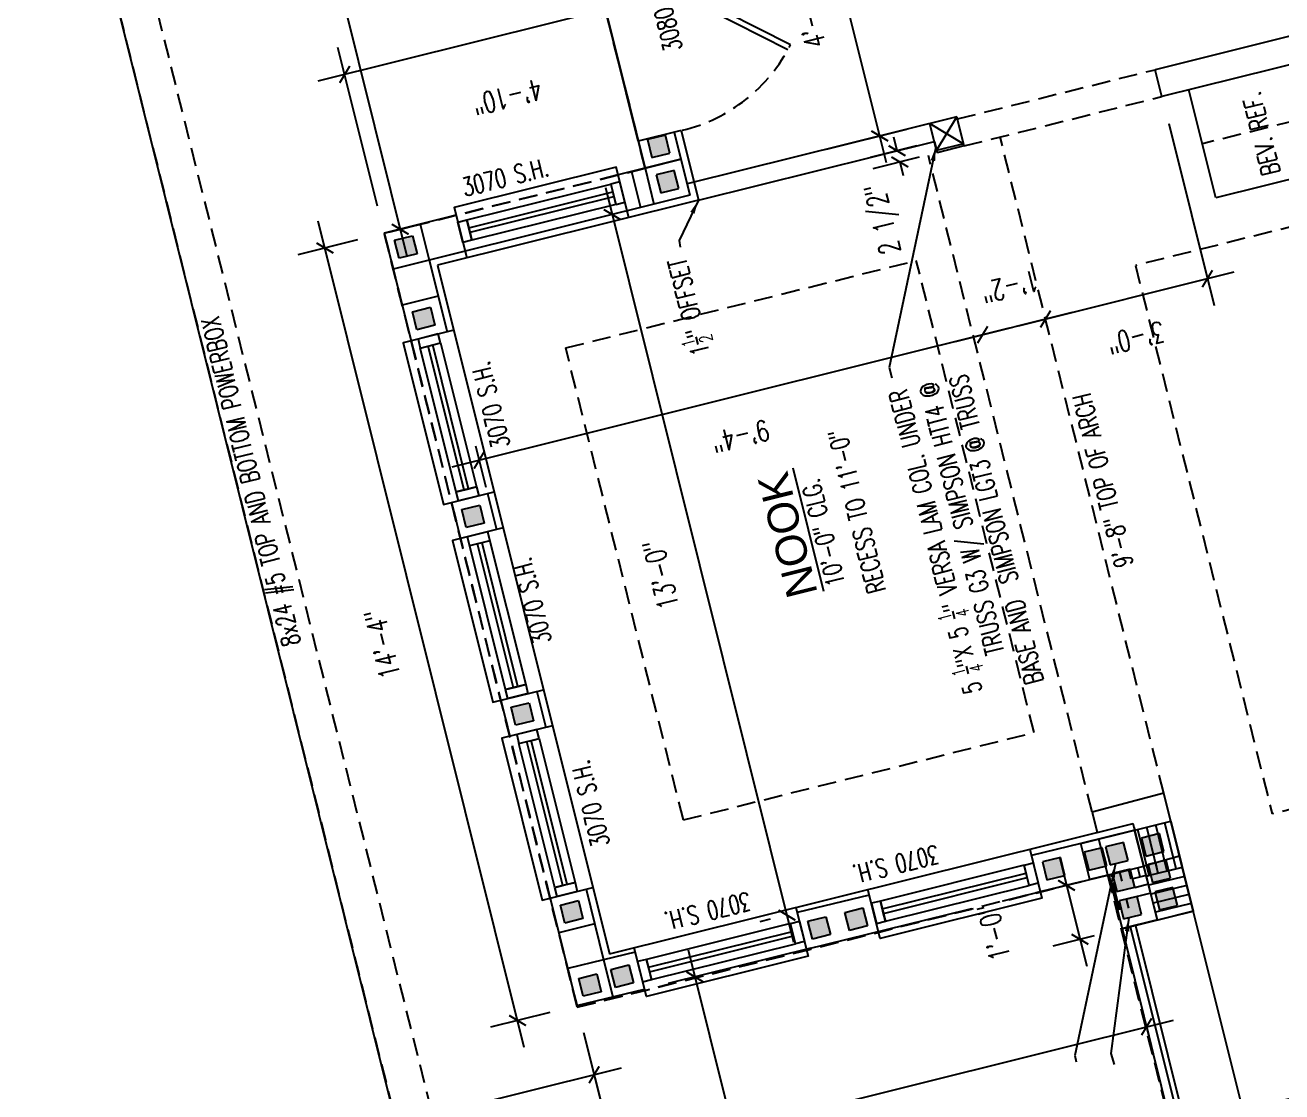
# Model space of a CAD drawing. Header units: inches. Extents: x -25328 to 8149, y -5530 to 4336.
# Drawn here: x -18376 to -18104.7, y 2600.7 to 2830.9 of the extents above; entities that cross this region are included whole.
import ezdxf
from ezdxf.enums import TextEntityAlignment as Align

# ---------------------------------------------------------------- set-up
doc = ezdxf.new("R2010")
doc.units = ezdxf.units.IN
doc.header["$LTSCALE"] = 16
doc.header["$MEASUREMENT"] = 0
doc.linetypes.add('ALPINE_SOLID', pattern=[0])
doc.linetypes.add('HIDDEN', pattern=[0.375, 0.25, -0.125])
doc.layers.get('0').update_dxf_attribs({"linetype": 'CONTINUOUS'})
doc.layers.get('DEFPOINTS').update_dxf_attribs({"linetype": 'CONTINUOUS'})
doc.layers.add('AREA', color=7, linetype='HIDDEN', plot=False)
for name, color, linetype in [('B1_1', 6, 'CONTINUOUS'), ('BLOCK', 8, 'CONTINUOUS'), ('CEILING', 8, 'CONTINUOUS'), ('CELLS', 165, 'CONTINUOUS'), ('CONC', 3, 'CONTINUOUS'), ('COUNTER', 2, 'CONTINUOUS'), ('DIM', 5, 'CONTINUOUS'), ('DIMS', 5, 'CONTINUOUS'), ('DOORS', 1, 'CONTINUOUS'), ('DRY WALL', 8, 'CONTINUOUS'), ('TEXT', 11, 'CONTINUOUS'), ('TEXT ROOM', 3, 'CONTINUOUS'), ('TRUSSES', 56, 'ALPINE_SOLID'), ('WALLS EXT', 6, 'CONTINUOUS'), ('WALLS INT', 6, 'CONTINUOUS'), ('WINDOWS', 1, 'CONTINUOUS')]:
    doc.layers.add(name, color=color, linetype=linetype)
doc.styles.add('PAYTAS RM', font='romans.shx', dxfattribs={"width": 0.7, "height": 4.5})
doc.styles.add('PAYTS NOTES', font='romans.shx', dxfattribs={"width": 0.7, "height": 4.5})
doc.styles.add('TEST', font='swissk.ttf', dxfattribs={"height": 4})
doc.dimstyles.new('DIM- PAYTAS', dxfattribs={"dimscale": 48, "dimtxt": 0.1, "dimasz": 0.0625, "dimexe": 0.125, "dimexo": 0.125, "dimgap": 0.125, "dimtad": 1, "dimdec": 1, "dimzin": 3, "dimdsep": 46, "dimlunit": 4, "dimtxsty": 'PAYTAS RM', "dimblk": 'ARCHTICK', "dimcen": 0.09, "dimdle": 0.125, "dimclrd": 5, "dimclre": 5, "dimclrt": 11, "dimadec": 0, "dimazin": 0, "dimtfac": 1, "dimtdec": 1, "dimtofl": 0, "dimtmove": 2, "dimatfit": 3, "dimfxl": 0, "dimfrac": 2, "dimtolj": 1, "dimtzin": 3, "dimarcsym": 0})
pattern_1 = [(90, (4603.465, -1497.681), (-12, 12), [12, -12]), (90, (4605.465, -1497.681), (-12, 12), [12, -12]), (90, (4607.465, -1497.681), (-12, 12), [12, -12]), (90, (4609.465, -1497.681), (-12, 12), [12, -12]), (90, (4611.465, -1497.681), (-12, 12), [12, -12]), (90, (4613.465, -1497.681), (-12, 12), [12, -12]), (90, (4615.465, -1497.681), (-12, 12), [12, -12]), (0, (4603.465, -1485.681), (12, -12), [12, -12]), (0, (4603.465, -1483.681), (12, -12), [12, -12]), (0, (4603.465, -1481.681), (12, -12), [12, -12]), (0, (4603.465, -1479.681), (12, -12), [12, -12]), (0, (4603.465, -1477.681), (12, -12), [12, -12]), (0, (4603.465, -1475.681), (12, -12), [12, -12]), (0, (4603.465, -1473.681), (12, -12), [12, -12])]

# ---------------------------------------------------------------- blocks, each defined once
blk = doc.blocks.new('_ArchTick')
at = {"color": 0, "linetype": 'ByBlock', "const_width": 0.15}
blk.add_lwpolyline([(-0.5, -0.5), (0.5, 0.5)], dxfattribs=at)
blk = doc.blocks.new('*D447')
at = {"layer": 'DEFPOINTS', "color": 0, "transparency": 16777216}
for p in [(-24694.61, 3395.71), (-24694.61, 3385.4), (-24692.11, 3385.4)]:
    blk.add_point(p, dxfattribs=at)
at = {"layer": 'DIM', "color": 5, "lineweight": -2, "transparency": 16777216}
for p, q in [((-24694.61, 3391.4), (-24694.61, 3401.71)), ((-24692.11, 3391.4), (-24692.11, 3401.71)), ((-24694.61, 3395.71), (-24697.61, 3395.71)), ((-24692.11, 3395.71), (-24689.11, 3395.71))]:
    blk.add_line(p, q, dxfattribs=at)
at = {"layer": 'DIM', "color": 5, "lineweight": -2, "transparency": 16777216, "xscale": 3, "yscale": 3, "zscale": 3}
blk.add_blockref('_ArchTick', (-24694.61, 3395.71), dxfattribs=at)
at = {"layer": 'DIM', "color": 5, "lineweight": -2, "transparency": 16777216, "xscale": 3, "yscale": 3, "zscale": 3, "rotation": 180}
blk.add_blockref('_ArchTick', (-24692.11, 3395.71), dxfattribs=at)
at = {"layer": 'DIM', "color": 11, "transparency": 16777216, "insert": (-24705.67, 3401.64), "char_height": 4.5, "attachment_point": 5, "style": 'PAYTAS RM'}
blk.add_mtext('\\A1;2 1/2"', dxfattribs=at)
blk = doc.blocks.new('CELL')
at = {"layer": 'CELLS', "linetype": 'Continuous'}
for p, q in [((-1.99, -1.89), (-1.99, 2.11)), ((-1.99, 2.11), (2.01, 2.11)), ((2.01, 2.11), (2.01, -1.89)), ((2.01, -1.89), (-1.99, -1.89))]:
    blk.add_line(p, q, dxfattribs=at)
for points in [[(-1.99, 2.11), (-1.99, -1.89), (2.01, 2.11), (-0.07, -1.89)], [(2.01, 2.11), (-0.07, -1.89), (2.01, -0.79), (1.71, -1.89)], [(2.01, -0.79), (1.71, -1.89), (2.01, -1.89)]]:
    blk.add_solid(points, dxfattribs=at)
blk = doc.blocks.new('*D448')
at = {"layer": 'DEFPOINTS', "color": 0, "transparency": 16777216}
for p in [(-24682.61, 3512.06), (-24682.61, 3503.86), (-24538.61, 3464.38)]:
    blk.add_point(p, dxfattribs=at)
at = {"layer": 'DIM', "color": 5, "lineweight": -2, "transparency": 16777216}
for p, q in [((-24538.61, 3470.38), (-24538.61, 3509.86)), ((-24682.61, 3506.06), (-24682.61, 3497.86)), ((-24532.61, 3503.86), (-24688.61, 3503.86))]:
    blk.add_line(p, q, dxfattribs=at)
at = {"layer": 'DIM', "color": 5, "lineweight": -2, "transparency": 16777216, "xscale": 3, "yscale": 3, "zscale": 3, "rotation": 180}
blk.add_blockref('_ArchTick', (-24682.61, 3503.86), dxfattribs=at)
at = {"layer": 'DIM', "color": 5, "lineweight": -2, "transparency": 16777216, "xscale": 3, "yscale": 3, "zscale": 3}
blk.add_blockref('_ArchTick', (-24538.61, 3503.86), dxfattribs=at)
at = {"layer": 'DIM', "color": 11, "transparency": 16777216, "insert": (-24610.61, 3512.53), "char_height": 4.5, "attachment_point": 5, "style": 'PAYTAS RM'}
blk.add_mtext('\\A1;12\'-0"', dxfattribs=at)
blk = doc.blocks.new('*D449')
at = {"layer": 'DEFPOINTS', "color": 0, "transparency": 16777216}
for p in [(-24682.61, 3507.4), (-24647.29, 3507.4), (-24682.61, 3449.4)]:
    blk.add_point(p, dxfattribs=at)
at = {"layer": 'DIM', "color": 5, "lineweight": -2, "transparency": 16777216}
for p, q in [((-24647.29, 3443.4), (-24647.29, 3513.4)), ((-24676.61, 3507.4), (-24641.29, 3507.4)), ((-24676.61, 3449.4), (-24641.29, 3449.4))]:
    blk.add_line(p, q, dxfattribs=at)
at = {"layer": 'DIM', "color": 5, "lineweight": -2, "transparency": 16777216, "xscale": 3, "yscale": 3, "zscale": 3}
for p, rotation in [((-24647.29, 3507.4), 90), ((-24647.29, 3449.4), 270)]:
    blk.add_blockref('_ArchTick', p, dxfattribs=dict(at, rotation=rotation))
at = {"layer": 'DIM', "color": 11, "transparency": 16777216, "insert": (-24660.55, 3474.51), "char_height": 4.5, "attachment_point": 5, "rotation": 90, "style": 'PAYTAS RM'}
blk.add_mtext('\\A1;4\'-10"', dxfattribs=at)
blk = doc.blocks.new('*D467')
at = {"layer": 'DEFPOINTS', "color": 0, "transparency": 16777216}
for p in [(-24725.92, 3499.4), (-24735.11, 3387.4), (-24735.11, 3387.4)]:
    blk.add_point(p, dxfattribs=at)
at = {"layer": 'DIMS', "color": 5, "lineweight": -2, "transparency": 16777216}
for p, q in [((-24735.11, 3505.4), (-24735.11, 3381.4)), ((-24731.92, 3499.4), (-24741.11, 3499.4))]:
    blk.add_line(p, q, dxfattribs=at)
at = {"layer": 'DIMS', "color": 5, "lineweight": -2, "transparency": 16777216, "xscale": 3, "yscale": 3, "zscale": 3}
for p, rotation in [((-24735.11, 3499.4), 90), ((-24735.11, 3387.4), 270)]:
    blk.add_blockref('_ArchTick', p, dxfattribs=dict(at, rotation=rotation))
at = {"layer": 'DIMS', "color": 11, "transparency": 16777216, "insert": (-24743.79, 3443.4), "char_height": 4.5, "attachment_point": 5, "rotation": 90, "style": 'PAYTAS RM'}
blk.add_mtext('\\A1;9\'-4"', dxfattribs=at)
blk = doc.blocks.new('*D468')
at = {"layer": 'DEFPOINTS', "color": 0, "transparency": 16777216}
for p in [(-24735.11, 3387.4), (-24735.11, 3373.4), (-24735.11, 3373.4)]:
    blk.add_point(p, dxfattribs=at)
at = {"layer": 'DIMS', "color": 5, "lineweight": -2, "transparency": 16777216}
blk.add_line((-24735.11, 3393.4), (-24735.11, 3367.4), dxfattribs=at)
at = {"layer": 'DIMS', "color": 5, "lineweight": -2, "transparency": 16777216, "xscale": 3, "yscale": 3, "zscale": 3}
for p, rotation in [((-24735.11, 3387.4), 90), ((-24735.11, 3373.4), 270)]:
    blk.add_blockref('_ArchTick', p, dxfattribs=dict(at, rotation=rotation))
at = {"layer": 'DIMS', "color": 11, "transparency": 16777216, "insert": (-24726.52, 3379.13), "char_height": 4.5, "attachment_point": 5, "rotation": 90, "style": 'PAYTAS RM'}
blk.add_mtext('\\A1;1\'-2"', dxfattribs=at)
blk = doc.blocks.new('*D469')
at = {"layer": 'DEFPOINTS', "color": 0, "transparency": 16777216}
for p in [(-24735.11, 3373.4), (-24735.11, 3337.4), (-24694.61, 3337.4)]:
    blk.add_point(p, dxfattribs=at)
at = {"layer": 'DIMS', "color": 5, "lineweight": -2, "transparency": 16777216}
for p, q in [((-24735.11, 3379.4), (-24735.11, 3331.4)), ((-24700.61, 3337.4), (-24741.11, 3337.4))]:
    blk.add_line(p, q, dxfattribs=at)
at = {"layer": 'DIMS', "color": 5, "lineweight": -2, "transparency": 16777216, "xscale": 3, "yscale": 3, "zscale": 3}
for p, rotation in [((-24735.11, 3373.4), 90), ((-24735.11, 3337.4), 270)]:
    blk.add_blockref('_ArchTick', p, dxfattribs=dict(at, rotation=rotation))
at = {"layer": 'DIMS', "color": 11, "transparency": 16777216, "insert": (-24743.79, 3355.4), "char_height": 4.5, "attachment_point": 5, "rotation": 90, "style": 'PAYTAS RM'}
blk.add_mtext('\\A1;3\'-0"', dxfattribs=at)
blk = doc.blocks.new('*D496')
at = {"layer": 'DEFPOINTS', "color": 0, "transparency": 16777216}
for p in [(-25116.61, 3481.17), (-24854.61, 3449.4), (-25116.61, 3434.62)]:
    blk.add_point(p, dxfattribs=at)
at = {"layer": 'DIM', "color": 5, "lineweight": -2, "transparency": 16777216}
for p, q in [((-25116.61, 3440.62), (-25116.61, 3487.17)), ((-24854.61, 3455.4), (-24854.61, 3487.17)), ((-24848.61, 3481.17), (-25122.61, 3481.17))]:
    blk.add_line(p, q, dxfattribs=at)
at = {"layer": 'DIM', "color": 5, "lineweight": -2, "transparency": 16777216, "xscale": 3, "yscale": 3, "zscale": 3, "rotation": 180}
blk.add_blockref('_ArchTick', (-25116.61, 3481.17), dxfattribs=at)
at = {"layer": 'DIM', "color": 5, "lineweight": -2, "transparency": 16777216, "xscale": 3, "yscale": 3, "zscale": 3}
blk.add_blockref('_ArchTick', (-24854.61, 3481.17), dxfattribs=at)
at = {"layer": 'DIM', "color": 11, "transparency": 16777216, "insert": (-24985.61, 3489.85), "char_height": 4.5, "attachment_point": 5, "style": 'PAYTAS RM', "bg_fill": 3, "box_fill_scale": 1.25, "bg_fill_color": 256, "bg_fill_true_color": 13158600, "bg_fill_transparency": 0}
blk.add_mtext('\\A1;21\'-10"', dxfattribs=at)
blk = doc.blocks.new('*D483')
at = {"layer": 'DEFPOINTS', "color": 0, "transparency": 16777216}
for p in [(-24866.83, 3398.58), (-24866.83, 3389.39), (-24854.83, 3389.39)]:
    blk.add_point(p, dxfattribs=at)
at = {"layer": 'DIM', "color": 5, "lineweight": -2, "transparency": 16777216}
for p, q in [((-24866.83, 3395.39), (-24866.83, 3404.58)), ((-24854.83, 3395.39), (-24854.83, 3404.58)), ((-24848.83, 3398.58), (-24872.83, 3398.58))]:
    blk.add_line(p, q, dxfattribs=at)
at = {"layer": 'DIM', "color": 5, "lineweight": -2, "transparency": 16777216, "xscale": 3, "yscale": 3, "zscale": 3, "rotation": 180}
blk.add_blockref('_ArchTick', (-24866.83, 3398.58), dxfattribs=at)
at = {"layer": 'DIM', "color": 5, "lineweight": -2, "transparency": 16777216, "xscale": 3, "yscale": 3, "zscale": 3}
blk.add_blockref('_ArchTick', (-24854.83, 3398.58), dxfattribs=at)
at = {"layer": 'DIM', "color": 11, "transparency": 16777216, "insert": (-24860.83, 3416.26), "char_height": 4.5, "attachment_point": 5, "style": 'PAYTAS RM', "bg_fill": 3, "box_fill_scale": 1.25, "bg_fill_color": 256, "bg_fill_true_color": 13158600, "bg_fill_transparency": 0}
blk.add_mtext('\\A1;1\'-0"', dxfattribs=at)
blk = doc.blocks.new('*D485')
at = {"layer": 'CONC', "color": 5, "lineweight": -2, "transparency": 16777216}
for p, q in [((-24937.19, 3395.39), (-24937.19, 3333.73)), ((-24946.63, 3389.39), (-24931.19, 3389.39)), ((-24937.19, 3228.38), (-24937.19, 3303.43)), ((-24940.84, 3234.38), (-24931.19, 3234.38))]:
    blk.add_line(p, q, dxfattribs=at)
at = {"layer": 'DEFPOINTS', "color": 0, "transparency": 16777216}
for p in [(-24952.63, 3389.39), (-24937.19, 3389.39), (-24946.84, 3234.38)]:
    blk.add_point(p, dxfattribs=at)
at = {"layer": 'CONC', "color": 5, "lineweight": -2, "transparency": 16777216, "xscale": 3, "yscale": 3, "zscale": 3}
for p, rotation in [((-24937.19, 3389.39), 90), ((-24937.19, 3234.38), 270)]:
    blk.add_blockref('_ArchTick', p, dxfattribs=dict(at, rotation=rotation))
at = {"layer": 'CONC', "color": 11, "transparency": 16777216, "insert": (-24942.67, 3318.58), "char_height": 4.5, "attachment_point": 5, "rotation": 90, "style": 'PAYTAS RM'}
blk.add_mtext('\\A1;12\'-11"', dxfattribs=at)
blk = doc.blocks.new('*D493')
at = {"layer": 'DEFPOINTS', "color": 0, "transparency": 16777216}
for p in [(-24854.46, 3507.4), (-24888.62, 3389.19), (-24882.77, 3389.19)]:
    blk.add_point(p, dxfattribs=at)
at = {"layer": 'WALLS INT', "color": 5, "lineweight": -2, "transparency": 16777216}
for p, q in [((-24888.62, 3513.4), (-24888.62, 3383.19)), ((-24860.46, 3507.4), (-24894.62, 3507.4)), ((-24888.77, 3389.19), (-24894.62, 3389.19))]:
    blk.add_line(p, q, dxfattribs=at)
at = {"layer": 'WALLS INT', "color": 5, "lineweight": -2, "transparency": 16777216, "xscale": 3, "yscale": 3, "zscale": 3}
for p, rotation in [((-24888.62, 3507.4), 90), ((-24888.62, 3389.19), 270)]:
    blk.add_blockref('_ArchTick', p, dxfattribs=dict(at, rotation=rotation))
at = {"layer": 'WALLS INT', "color": 11, "transparency": 16777216, "insert": (-24897.3, 3448.29), "char_height": 4.5, "attachment_point": 5, "rotation": 90, "style": 'PAYTAS RM', "bg_fill": 3, "box_fill_scale": 1.25, "bg_fill_color": 256, "bg_fill_true_color": 13158600, "bg_fill_transparency": 0}
blk.add_mtext('\\A1;9\'-10"', dxfattribs=at)
blk = doc.blocks.new('*D492')
at = {"layer": 'DEFPOINTS', "color": 0, "transparency": 16777216}
for p in [(-24869.83, 3551.4), (-24857.39, 3551.4), (-24854.46, 3507.4)]:
    blk.add_point(p, dxfattribs=at)
at = {"layer": 'WALLS INT', "color": 5, "lineweight": -2, "transparency": 16777216}
for p, q in [((-24869.83, 3501.4), (-24869.83, 3557.4)), ((-24863.39, 3551.4), (-24875.83, 3551.4)), ((-24860.46, 3507.4), (-24875.83, 3507.4))]:
    blk.add_line(p, q, dxfattribs=at)
at = {"layer": 'WALLS INT', "color": 5, "lineweight": -2, "transparency": 16777216, "xscale": 3, "yscale": 3, "zscale": 3}
for p, rotation in [((-24869.83, 3551.4), 90), ((-24869.83, 3507.4), 270)]:
    blk.add_blockref('_ArchTick', p, dxfattribs=dict(at, rotation=rotation))
at = {"layer": 'WALLS INT', "color": 11, "transparency": 16777216, "insert": (-24878.51, 3529.4), "char_height": 4.5, "attachment_point": 5, "rotation": 90, "style": 'PAYTAS RM', "bg_fill": 3, "box_fill_scale": 1.25, "bg_fill_color": 256, "bg_fill_true_color": 13158600, "bg_fill_transparency": 0}
blk.add_mtext('\\A1;3\'-8"', dxfattribs=at)
blk = doc.blocks.new('*D512')
at = {"layer": 'DEFPOINTS', "color": 0, "transparency": 16777216}
for p in [(-24846.47, 3458.69), (-24846.47, 3456.39), (-24690.61, 3457.4)]:
    blk.add_point(p, dxfattribs=at)
at = {"layer": 'WALLS INT', "color": 5, "lineweight": -2, "transparency": 16777216}
for p, q in [((-24846.47, 3462.39), (-24846.47, 3464.69)), ((-24690.61, 3463.4), (-24690.61, 3464.69)), ((-24684.61, 3458.69), (-24852.47, 3458.69))]:
    blk.add_line(p, q, dxfattribs=at)
at = {"layer": 'WALLS INT', "color": 5, "lineweight": -2, "transparency": 16777216, "xscale": 3, "yscale": 3, "zscale": 3, "rotation": 180}
blk.add_blockref('_ArchTick', (-24846.47, 3458.69), dxfattribs=at)
at = {"layer": 'WALLS INT', "color": 5, "lineweight": -2, "transparency": 16777216, "xscale": 3, "yscale": 3, "zscale": 3}
blk.add_blockref('_ArchTick', (-24690.61, 3458.69), dxfattribs=at)
at = {"layer": 'WALLS INT', "color": 11, "transparency": 16777216, "insert": (-24768.54, 3467.36), "char_height": 4.5, "attachment_point": 5, "style": 'PAYTAS RM', "bg_fill": 3, "box_fill_scale": 1.25, "bg_fill_color": 256, "bg_fill_true_color": 13158600, "bg_fill_transparency": 0}
blk.add_mtext('\\A1;13\'-0"', dxfattribs=at)
blk = doc.blocks.new('*D513')
at = {"layer": 'DEFPOINTS', "color": 0, "transparency": 16777216}
for p in [(-24682.61, 3520.61), (-24854.46, 3507.4), (-24682.61, 3507.4)]:
    blk.add_point(p, dxfattribs=at)
at = {"layer": 'WALLS INT', "color": 5, "lineweight": -2, "transparency": 16777216}
for p, q in [((-24854.46, 3513.4), (-24854.46, 3526.61)), ((-24682.61, 3513.4), (-24682.61, 3526.61)), ((-24860.46, 3520.61), (-24676.61, 3520.61))]:
    blk.add_line(p, q, dxfattribs=at)
at = {"layer": 'WALLS INT', "color": 5, "lineweight": -2, "transparency": 16777216, "xscale": 3, "yscale": 3, "zscale": 3, "rotation": 180}
blk.add_blockref('_ArchTick', (-24854.46, 3520.61), dxfattribs=at)
at = {"layer": 'WALLS INT', "color": 5, "lineweight": -2, "transparency": 16777216, "xscale": 3, "yscale": 3, "zscale": 3}
blk.add_blockref('_ArchTick', (-24682.61, 3520.61), dxfattribs=at)
at = {"layer": 'WALLS INT', "color": 11, "transparency": 16777216, "insert": (-24768.53, 3529.29), "char_height": 4.5, "attachment_point": 5, "style": 'PAYTAS RM', "bg_fill": 3, "box_fill_scale": 1.25, "bg_fill_color": 256, "bg_fill_true_color": 13158600, "bg_fill_transparency": 0}
blk.add_mtext('\\A1;14\'-4"', dxfattribs=at)
blk = doc.blocks.new('*D514')
at = {"layer": 'DEFPOINTS', "color": 0, "transparency": 16777216}
for p in [(-24629.11, 3418.99), (-24688.11, 3416.38), (-24629.11, 3398.56)]:
    blk.add_point(p, dxfattribs=at)
at = {"layer": 'WALLS INT', "color": 5, "lineweight": -2, "transparency": 16777216}
for p, q in [((-24629.11, 3412.99), (-24629.11, 3392.56)), ((-24688.11, 3410.38), (-24688.11, 3392.56)), ((-24694.11, 3398.56), (-24623.11, 3398.56))]:
    blk.add_line(p, q, dxfattribs=at)
at = {"layer": 'WALLS INT', "color": 5, "lineweight": -2, "transparency": 16777216, "xscale": 3, "yscale": 3, "zscale": 3, "rotation": 180}
blk.add_blockref('_ArchTick', (-24688.11, 3398.56), dxfattribs=at)
at = {"layer": 'WALLS INT', "color": 5, "lineweight": -2, "transparency": 16777216, "xscale": 3, "yscale": 3, "zscale": 3}
blk.add_blockref('_ArchTick', (-24629.11, 3398.56), dxfattribs=at)
at = {"layer": 'WALLS INT', "color": 11, "transparency": 16777216, "insert": (-24658.61, 3407.24), "char_height": 4.5, "attachment_point": 5, "style": 'PAYTAS RM', "bg_fill": 3, "box_fill_scale": 1.25, "bg_fill_color": 256, "bg_fill_true_color": 13158600, "bg_fill_transparency": 0}
blk.add_mtext('\\A1;4\'-11"', dxfattribs=at)
blk = doc.blocks.new('*D520')
at = {"layer": 'DEFPOINTS', "color": 0, "transparency": 16777216}
for p in [(-24911.21, 3373.4), (-24856.83, 3373.4), (-24846.53, 3099.4)]:
    blk.add_point(p, dxfattribs=at)
at = {"layer": 'WALLS INT', "color": 5, "lineweight": -2, "transparency": 16777216}
for p, q in [((-24911.21, 3093.4), (-24911.21, 3379.4)), ((-24862.83, 3373.4), (-24917.21, 3373.4)), ((-24852.53, 3099.4), (-24917.21, 3099.4))]:
    blk.add_line(p, q, dxfattribs=at)
at = {"layer": 'WALLS INT', "color": 5, "lineweight": -2, "transparency": 16777216, "xscale": 3, "yscale": 3, "zscale": 3}
for p, rotation in [((-24911.21, 3373.4), 90), ((-24911.21, 3099.4), 270)]:
    blk.add_blockref('_ArchTick', p, dxfattribs=dict(at, rotation=rotation))
at = {"layer": 'WALLS INT', "color": 11, "transparency": 16777216, "insert": (-24919.89, 3236.4), "char_height": 4.5, "attachment_point": 5, "rotation": 90, "style": 'PAYTAS RM', "bg_fill": 3, "box_fill_scale": 1.25, "bg_fill_color": 256, "bg_fill_true_color": 13158600, "bg_fill_transparency": 0}
blk.add_mtext('\\A1;22\'-10"', dxfattribs=at)
blk = doc.blocks.new('A$Cbfb5cab8')
at = {"layer": 'DIM'}
h = blk.add_hatch(dxfattribs=at)
h.set_pattern_fill('AR-PARQ1', color=256)
h.set_pattern_definition(pattern_1)
edge = h.paths.add_edge_path()
edge.add_line((474.85, 912.09), (494.85, 912.09))
edge.add_line((494.85, 912.09), (494.85, 904.13))
edge.add_line((494.85, 904.13), (474.85, 904.13))
edge.add_line((474.85, 904.13), (474.78, 912.06))
h = blk.add_hatch(dxfattribs=at)
h.set_pattern_fill('AR-PARQ1', color=256)
h.set_pattern_definition(pattern_1)
h.paths.add_polyline_path([(478.85, 912.06), (486.85, 912.14), (487.07, 904.13), (478.85, 904.13)])
h.paths.add_polyline_path([(484.85, 907.14), (484.85, 911.14), (480.85, 911.14), (480.85, 907.14)], flags=16)
at = {"layer": 'B1_1'}
for p, q in [((501.07, 904.13), (500.85, 920.11)), ((474.85, 904.13), (501.07, 904.13))]:
    blk.add_line(p, q, dxfattribs=at)
at = {"layer": 'BLOCK'}
for p, q in [((495.45, 1030.13), (495.45, 1038.13)), ((503.45, 1030.13), (503.45, 1038.13)), ((643.07, 1030.13), (643.07, 1038.13)), ((651.07, 1030.13), (651.07, 1038.13)), ((659.07, 1030.13), (651.07, 1030.13)), ((659.07, 983.13), (651.07, 983.13)), ((659.07, 980.13), (651.07, 980.13)), ((659.07, 980.13), (659.07, 972.13)), ((486.85, 924.11), (494.85, 924.11))]:
    blk.add_line(p, q, dxfattribs=at)
at = {"layer": 'CEILING', "linetype": 'HIDDEN'}
for p, q in [((747.07, 1074.13), (459.07, 1074.13)), ((520.57, 1006.13), (625.57, 1006.13)), ((520.57, 1006.13), (520.57, 928.13)), ((625.57, 1006.13), (625.57, 928.13)), ((520.57, 928.13), (625.57, 928.13)), ((500.93, 920.12), (646.93, 920.12)), ((647.07, 912.13), (647.07, 868.13)), ((653.07, 912.13), (653.07, 868.13)), ((501.07, 904.13), (647.07, 904.13)), ((491.07, 690.18), (491.07, 882.5)), ((613.07, 882.5), (491.07, 882.5)), ((613.07, 690.18), (613.07, 882.5))]:
    blk.add_line(p, q, dxfattribs=at)
at = {"layer": 'CONC'}
blk.add_line((217.07, 1082.13), (803.07, 1082.13), dxfattribs=at)
at = {"layer": 'COUNTER'}
blk.add_line((623.07, 799.56), (623.07, 862.13), dxfattribs=at)
at = {"layer": 'COUNTER', "linetype": 'HIDDEN'}
blk.add_line((635.07, 799.56), (635.07, 862.13), dxfattribs=at)
at = {"layer": 'DIM'}
for p, q in [((486.85, 920.11), (486.85, 912.11)), ((500.85, 920.11), (496.35, 920.11)), ((487.07, 904.13), (486.85, 912.11)), ((623.07, 862.13), (647.07, 862.13))]:
    blk.add_line(p, q, dxfattribs=at)
at = {"layer": 'DIMS'}
for p, q in [((653.57, 918.13), (647.57, 912.13)), ((647.57, 918.13), (653.57, 912.13))]:
    blk.add_line(p, q, dxfattribs=at)
at = {"layer": 'DOORS'}
for p, q in [((699.57, 970.63), (676.48, 943.99)), ((677.33, 943.24), (701.07, 970.63)), ((474.85, 918.11), (426.85, 918.11)), ((474.85, 916.96), (426.85, 916.96))]:
    blk.add_line(p, q, dxfattribs=at)
at = {"layer": 'DOORS', "color": 8, "linetype": 'HIDDEN'}
blk.add_arc((700.49, 970.03), 35.42, 179.6091, 229.1598, dxfattribs=at)
at = {"layer": 'DRY WALL'}
for p, q in [((649.57, 1028.63), (496.35, 1028.63)), ((496.35, 1028.63), (496.35, 912.11)), ((649.57, 970.63), (649.57, 1028.63)), ((665.07, 970.63), (649.57, 970.63)), ((665.07, 970.63), (662.94, 970.63)), ((494.85, 912.11), (496.35, 912.11))]:
    blk.add_line(p, q, dxfattribs=at)
at = {"layer": 'TRUSSES', "color": 6}
for p, q in [((647.57, 918.13), (653.57, 918.13)), ((647.07, 912.13), (653.57, 912.13))]:
    blk.add_line(p, q, dxfattribs=at)
at = {"layer": 'WALLS EXT'}
for p, q in [((487.22, 1038.13), (487.17, 1023.12)), ((511.14, 1038.13), (487.22, 1038.13)), ((555.14, 1038.13), (547.14, 1038.13)), ((599.14, 1038.13), (591.14, 1038.13)), ((659.07, 1038.13), (635.14, 1038.13)), ((659.07, 1022.13), (659.07, 1038.13)), ((495.41, 1023.12), (495.45, 1030.13)), ((511.14, 1030.13), (495.45, 1030.13)), ((555.14, 1030.13), (547.14, 1030.13)), ((599.14, 1030.13), (591.14, 1030.13)), ((651.07, 1030.13), (635.14, 1030.13)), ((651.07, 972.13), (651.07, 1030.13)), ((487.06, 987.12), (486.85, 919.9)), ((495.12, 971.12), (495.21, 987.12)), ((659.07, 972.13), (659.07, 986.13)), ((803.07, 980.13), (659.07, 980.13)), ((659.07, 980.13), (659.07, 980.13)), ((665.07, 972.13), (651.07, 972.13)), ((665.07, 972.13), (662.94, 972.13)), ((486.9, 935.12), (486.85, 920.11)), ((494.85, 924.11), (494.91, 935.12)), ((494.85, 912.11), (494.85, 924.11)), ((494.85, 924.11), (494.85, 912.21)), ((474.85, 912.06), (474.85, 920.11)), ((474.85, 920.06), (474.85, 904.13)), ((474.85, 912.06), (494.85, 912.21)), ((495.47, 912.11), (494.85, 912.11))]:
    blk.add_line(p, q, dxfattribs=at)
at = {"layer": 'WALLS INT'}
for p, q in [((665.07, 970.63), (665.07, 980.13)), ((653.57, 912.13), (653.57, 972.13)), ((649.57, 970.63), (649.57, 918.13)), ((486.85, 919.9), (225.07, 920.11)), ((649.57, 918.13), (647.07, 918.13)), ((647.07, 912.13), (647.07, 918.13)), ((647.57, 912.13), (647.57, 918.13)), ((649.57, 918.13), (647.57, 918.13)), ((647.57, 912.13), (647.57, 918.13)), ((649.57, 916.13), (649.57, 916.13)), ((649.57, 916.13), (649.57, 916.13)), ((647.07, 868.13), (653.07, 868.13)), ((647.07, 690.13), (647.07, 868.13)), ((653.07, 836.13), (653.07, 868.13))]:
    blk.add_line(p, q, dxfattribs=at)
blk.add_lwpolyline([(474.85, 912.09), (494.85, 912.09), (494.85, 904.13), (474.85, 904.13), (474.78, 912.06)], dxfattribs=at)
at = {"layer": 'WINDOWS'}
for p, q in [((511.14, 1032.08), (511.14, 1036.58)), ((511.14, 1036.58), (513.14, 1036.58)), ((513.14, 1036.58), (545.14, 1036.58)), ((513.14, 1036.58), (513.14, 1034.33)), ((513.14, 1032.08), (513.14, 1036.58)), ((545.14, 1036.58), (545.14, 1032.08)), ((547.14, 1036.58), (545.14, 1036.58)), ((545.14, 1036.58), (545.14, 1032.08)), ((547.14, 1032.08), (547.14, 1036.58)), ((547.14, 1032.08), (547.14, 1036.58)), ((555.14, 1032.08), (555.14, 1036.58)), ((555.14, 1036.58), (557.14, 1036.58)), ((557.14, 1036.58), (591.14, 1036.58)), ((557.14, 1036.58), (557.14, 1034.33)), ((557.14, 1032.08), (557.14, 1036.58)), ((589.14, 1032.08), (589.14, 1036.58)), ((591.14, 1032.08), (591.14, 1036.58)), ((599.14, 1036.58), (601.14, 1036.58)), ((599.14, 1036.58), (601.14, 1036.58)), ((599.14, 1032.08), (599.14, 1036.58)), ((599.14, 1032.08), (599.14, 1036.58)), ((599.14, 1036.58), (601.14, 1036.58)), ((601.14, 1036.58), (601.14, 1032.08)), ((601.14, 1036.58), (601.14, 1032.08)), ((601.14, 1036.58), (633.14, 1036.58)), ((601.14, 1036.58), (601.14, 1034.33)), ((601.14, 1032.08), (601.14, 1036.58)), ((633.14, 1036.58), (633.14, 1032.08)), ((635.14, 1036.58), (633.14, 1036.58)), ((633.14, 1036.58), (633.14, 1032.08)), ((635.14, 1032.08), (635.14, 1036.58)), ((513.14, 1034.83), (545.14, 1034.83)), ((513.14, 1034.33), (513.14, 1032.08)), ((513.14, 1033.83), (545.14, 1033.83)), ((545.14, 1034.33), (545.14, 1032.08)), ((557.14, 1034.83), (589.14, 1034.83)), ((557.14, 1034.33), (557.14, 1032.08)), ((557.14, 1033.83), (589.14, 1033.83)), ((601.14, 1034.83), (633.14, 1034.83)), ((601.14, 1034.33), (601.14, 1032.08)), ((601.14, 1034.33), (601.14, 1032.08)), ((601.14, 1033.83), (633.14, 1033.83)), ((633.14, 1034.33), (633.14, 1032.08)), ((513.14, 1032.08), (511.14, 1032.08)), ((545.14, 1032.08), (513.14, 1032.08)), ((545.14, 1032.08), (547.14, 1032.08)), ((557.14, 1032.08), (555.14, 1032.08)), ((591.14, 1032.08), (557.14, 1032.08)), ((601.14, 1032.08), (599.14, 1032.08)), ((601.14, 1032.08), (599.14, 1032.08)), ((601.14, 1032.08), (599.14, 1032.08)), ((633.14, 1032.08), (601.14, 1032.08)), ((633.14, 1032.08), (635.14, 1032.08)), ((653.03, 1020.13), (653.03, 1022.13)), ((653.03, 1020.13), (653.03, 1022.13)), ((653.03, 1022.13), (657.53, 1022.13)), ((653.03, 1020.13), (653.03, 1022.13)), ((653.03, 1022.13), (657.53, 1022.13)), ((655.28, 1020.13), (653.03, 1020.13)), ((657.53, 1020.13), (653.03, 1020.13)), ((657.53, 1020.13), (653.03, 1020.13)), ((655.28, 1020.13), (653.03, 1020.13)), ((653.03, 1020.13), (657.53, 1020.13)), ((657.53, 1020.13), (655.28, 1020.13)), ((657.53, 1022.13), (657.53, 1020.13)), ((657.53, 1022.13), (657.53, 1020.13)), ((657.53, 1022.13), (657.53, 1020.13))]:
    blk.add_line(p, q, dxfattribs=at)
for points in [[(547.14, 1028.63), (547.14, 1039.88), (511.14, 1039.88), (511.14, 1028.63)], [(591.14, 1028.63), (591.14, 1039.88), (555.14, 1039.88), (555.14, 1028.63)], [(635.14, 1028.63), (635.14, 1039.88), (599.14, 1039.88), (599.14, 1028.63)]]:
    blk.add_lwpolyline(points, dxfattribs=at)
at = {"layer": 'CELLS', "rotation": 90.00000000000001}
for p in [(490.96, 1034.32), (507.26, 1034.32), (551.26, 1034.32), (595.26, 1034.32), (639.26, 1034.32), (655.18, 1034.32), (491.14, 1027.11)]:
    blk.add_blockref('CELL', p, dxfattribs=at)
at = {"layer": 'CELLS', "xscale": -1, "rotation": 270}
for p in [(654.96, 976.12), (662.84, 976.12), (490.74, 921.85), (478.74, 917.1), (490.74, 917.1), (490.74, 917.1), (478.74, 909.13), (484.83, 909.13), (490.74, 909.13), (490.74, 909.13)]:
    blk.add_blockref('CELL', p, dxfattribs=at)
at = {"layer": 'TEXT', "char_height": 4, "style": 'PAYTS NOTES'}
for s, insert, width, attachment_point in [('\\pt4.004,8.009,12;8x24 #5 TOP AND BOTTOM POWERBOX', (577.51, 1081.05), 83.9529, 1), ('\\A1;3070 S.H.', (583.83, 1028.38), 65.4658, 3), ('\\A1;3070 S.H.', (538.28, 1026.75), 65.4658, 3), ('\\A1;3070 S.H.', (627, 1026.83), 65.4658, 3), ('\\A1;1{\\H0.7x;\\S1/2;}" OFFSET', (616.98, 981.57), 63.7116, 1), ('\\A1; 3080 ', (680.2, 970.05), 40.4925, 1), ('\\pt4.004,8.009,12;10\'-0" CLG.', (561.61, 963.89), 83.9529, 1), ('\\pt4.004,8.009,12;RECESS TO 11\'-0"', (594.28, 955.7), 83.9529, 3), ('\\A1;5 {\\H0.7x;\\S1/4;}"X 5 {\\H0.7x;\\S1/4;}" VERSA LAM COL. UNDER TRUSS G3 W/ SIMPSON HTT4 @ BASE AND  SIMPSON LGT3 @ TRUSS', (599.41, 942.15), 74.7534, 3), ('\\A1;9\'-8" TOP OF ARCH', (550.53, 902.55, 62.08), 65.4658, 1), ('\\pt4.004,8.009,12;BEV. REF.', (624.99, 851.28), 23.9529, 1)]:
    blk.add_mtext(s, dxfattribs=dict(at, insert=insert, width=width, attachment_point=attachment_point))
at = {"layer": 'TEXT', "char_height": 4, "width": 65.4658, "style": 'PAYTS NOTES'}
for insert, attachment_point, rotation in [((666.51, 1000.39), 3, 270), ((502.16, 1015.27), 9, 90), ((502.16, 973.39), 9, 90)]:
    blk.add_mtext('\\A1;3070 S.H.', dxfattribs=dict(at, insert=insert, attachment_point=attachment_point, rotation=rotation))
at = {"layer": 'TEXT', "style": 'PAYTS NOTES'}
blk.add_attdef('D.W.', text='', height=4, dxfattribs=at).set_placement((561.19, 739.15), align=Align.MIDDLE_CENTER)
at = {"layer": 'TEXT ROOM', "insert": (574.77, 966.03), "char_height": 5, "width": 67.7245, "attachment_point": 8, "style": 'TEST'}
blk.add_mtext('{\\fSansSerif|b0|i0|c2|p2;\\H1.333x;\\LNOOK}', dxfattribs=at)
at = {"layer": 'CONC'}
dim = blk.add_linear_dim(base=(404.48, 920.11), p1=(394.83, 765.11), p2=(389.04, 920.11), angle=90, dimstyle='DIM- PAYTAS', dxfattribs=at)
dim.commit()
dim.dimension.update_dxf_attribs({"geometry": '*D485', "text_midpoint": (399.01, 849.31), "dimtype": 128, "insert": (25341.68, -2469.27)})
at = {"layer": 'DIM'}
dim = blk.add_linear_dim(base=(659.07, 1034.58), p1=(803.07, 995.11), p2=(659.07, 1042.79), dimstyle='DIM- PAYTAS', dxfattribs=at)
dim.commit()
dim.dimension.update_dxf_attribs({"geometry": '*D448', "text_midpoint": (731.07, 1043.26), "insert": (25341.68, -2469.27)})
dim = blk.add_linear_dim(base=(694.38, 1038.13), p1=(659.07, 980.13), p2=(659.07, 1038.13), angle=90, dimstyle='DIM- PAYTAS', dxfattribs=at)
dim.commit()
dim.dimension.update_dxf_attribs({"geometry": '*D449', "text_midpoint": (681.13, 1005.23), "dimtype": 128, "insert": (25341.68, -2469.27)})
dim = blk.add_linear_dim(base=(647.07, 926.44), p1=(649.57, 916.13), p2=(647.07, 916.13), dimstyle='DIM- PAYTAS', dxfattribs=at)
dim.commit()
dim.dimension.update_dxf_attribs({"geometry": '*D447', "text_midpoint": (636.01, 932.37), "dimtype": 128, "insert": (25341.68, -2469.27)})
at = {"layer": 'DIMS'}
for base, p1, p2, picture, middle in [((606.57, 918.13), (615.76, 1030.13), (606.57, 918.13), '*D467', (597.89, 974.13)), ((606.57, 868.13), (606.57, 904.13), (647.07, 868.13), '*D469', (597.89, 886.13))]:
    dim = blk.add_linear_dim(base=base, p1=p1, p2=p2, angle=90, dimstyle='DIM- PAYTAS', dxfattribs=at)
    dim.commit()
    dim.dimension.update_dxf_attribs({"geometry": picture, "text_midpoint": middle, "insert": (25341.68, -2469.27)})
dim = blk.add_linear_dim(base=(606.57, 904.13), p1=(606.57, 918.13), p2=(606.57, 904.13), angle=90, dimstyle='DIM- PAYTAS', dxfattribs=at)
dim.commit()
dim.dimension.update_dxf_attribs({"geometry": '*D468', "text_midpoint": (615.16, 909.85), "dimtype": 128, "insert": (25341.68, -2469.27)})
for points in [[(649.57, 970.63), (642.12, 976.75), (640.69, 976.89)], [(648.32, 918.13), (604.58, 939.43), (602.29, 939.36)]]:
    blk.add_leader(points, dimstyle='DIM- PAYTAS', override={"dimgap": 0.125, "dimtad": 0}, dxfattribs=at)
at = {"layer": 'DIM'}
dim = blk.add_linear_dim(base=(225.07, 1011.9), p1=(487.07, 980.13), p2=(225.07, 965.35), angle=180, dimstyle='DIM- PAYTAS', override={"dimtfill": 1, "dimarcsym": 2}, dxfattribs=at)
dim.commit()
dim.dimension.update_dxf_attribs({"geometry": '*D496', "text_midpoint": (356.07, 1020.58), "insert": (25341.68, -2469.27)})
at = {"layer": 'AREA'}
blk.add_lwpolyline([(507.07, 424.13), (707.07, 424.13), (707.07, 396.13), (803.07, 396.13), (803.07, 980.13), (659.07, 980.13), (659.07, 1038.13), (486.85, 1038.13), (486.85, 1038.13), (486.85, 920.11), (225.07, 920.11)], dxfattribs=at)
at = {"layer": 'WINDOWS'}
for p, q in [((493.28, 1023.12), (488.78, 1023.12)), ((488.78, 1023.12), (488.78, 1021.12)), ((493.28, 1021.12), (493.28, 1023.12)), ((488.78, 1021.12), (488.78, 989.12)), ((488.78, 1021.12), (491.03, 1021.12)), ((493.28, 1021.12), (488.78, 1021.12)), ((490.53, 1021.12), (490.53, 989.12)), ((491.03, 1021.12), (493.28, 1021.12)), ((491.53, 1021.12), (491.53, 989.12)), ((493.28, 989.12), (493.28, 1021.12)), ((488.78, 989.12), (493.28, 989.12)), ((488.78, 987.12), (488.78, 989.12)), ((488.78, 989.12), (493.28, 989.12)), ((491.03, 989.12), (493.28, 989.12)), ((493.28, 989.12), (493.28, 987.12)), ((493.28, 987.12), (488.78, 987.12)), ((493.28, 971.12), (488.78, 971.12)), ((493.28, 971.12), (488.78, 971.12)), ((488.78, 971.12), (488.78, 969.12)), ((493.28, 969.12), (493.28, 971.12)), ((488.78, 969.12), (491.03, 969.12)), ((493.28, 969.12), (488.78, 969.12)), ((491.03, 969.12), (493.28, 969.12))]:
    blk.add_line(p, q, dxfattribs=at)
blk.add_lwpolyline([(496.35, 987.12), (485.48, 987.12), (485.48, 1023.12), (496.35, 1023.12)], dxfattribs=at)
at = {"layer": 'CELLS', "rotation": 90.00000000000001}
for p in [(490.96, 983.31), (490.85, 975.11)]:
    blk.add_blockref('CELL', p, dxfattribs=at)
at = {"layer": 'DIM'}
dim = blk.add_linear_dim(base=(474.85, 929.31), p1=(486.85, 920.11), p2=(474.85, 920.11), angle=180, dimstyle='DIM- PAYTAS', override={"dimtfill": 1, "dimarcsym": 2}, dxfattribs=at)
dim.commit()
dim.dimension.update_dxf_attribs({"geometry": '*D483', "text_midpoint": (480.85, 946.98), "insert": (25341.68, -2469.27)})
h = blk.add_hatch(dxfattribs=at)
h.set_pattern_fill('AR-PARQ1', color=256)
h.set_pattern_definition([(90, (4603.686, -1495.694), (-12, 12), [12, -12]), (90, (4605.686, -1495.694), (-12, 12), [12, -12]), (90, (4607.686, -1495.694), (-12, 12), [12, -12]), (90, (4609.686, -1495.694), (-12, 12), [12, -12]), (90, (4611.686, -1495.694), (-12, 12), [12, -12]), (90, (4613.686, -1495.694), (-12, 12), [12, -12]), (90, (4615.686, -1495.694), (-12, 12), [12, -12]), (0, (4603.686, -1483.694), (12, -12), [12, -12]), (0, (4603.686, -1481.694), (12, -12), [12, -12]), (0, (4603.686, -1479.694), (12, -12), [12, -12]), (0, (4603.686, -1477.694), (12, -12), [12, -12]), (0, (4603.686, -1475.694), (12, -12), [12, -12]), (0, (4603.686, -1473.694), (12, -12), [12, -12]), (0, (4603.686, -1471.694), (12, -12), [12, -12])])
h.paths.add_polyline_path([(478.85, 912.06), (478.85, 920.07), (486.85, 920.11), (486.85, 912.14)])
h.paths.add_polyline_path([(484.85, 915.1), (484.85, 919.1), (480.85, 919.1), (480.85, 915.1)], flags=16)
h.paths.add_polyline_path([(476.46, 906.92), (476.46, 913.37), (484.07, 913.37), (484.07, 906.92)], flags=9)
at = {"layer": 'WINDOWS'}
for p, q in [((488.78, 969.12), (488.78, 937.12)), ((490.53, 969.12), (490.53, 937.12)), ((491.53, 969.12), (491.53, 937.12)), ((493.28, 937.12), (493.28, 969.12)), ((488.78, 937.12), (493.28, 937.12)), ((488.78, 935.12), (488.78, 937.12)), ((488.78, 937.12), (493.28, 937.12)), ((491.03, 937.12), (493.28, 937.12)), ((493.28, 937.12), (493.28, 935.12)), ((493.28, 935.12), (488.78, 935.12))]:
    blk.add_line(p, q, dxfattribs=at)
blk.add_lwpolyline([(496.35, 935.12), (485.48, 935.12), (485.48, 971.12), (496.35, 971.12)], dxfattribs=at)
at = {"layer": 'CELLS', "xscale": -1}
blk.add_blockref('CELL', (491.04, 931.01), dxfattribs=at)
at = {"layer": 'DIM'}
for points in [[(488.85, 917.92), (450.76, 936.47), (449.39, 936.47)], [(476.85, 917.92), (449.32, 928.8), (446.85, 928.66)]]:
    blk.add_leader(points, dimstyle='DIM- PAYTAS', override={"dimgap": 0.125, "dimtad": 0, "dimtfill": 1, "dimarcsym": 2}, dxfattribs=at)
at = {"layer": 'WALLS INT'}
for base, p1, p2, picture, middle in [((453.05, 919.92), (487.22, 1038.13), (458.91, 919.92), '*D493', (444.38, 979.02)), ((430.46, 904.13), (495.15, 630.13), (484.85, 904.13), '*D520', (421.79, 767.13))]:
    dim = blk.add_linear_dim(base=base, p1=p1, p2=p2, angle=90, dimstyle='DIM- PAYTAS', override={"dimtfill": 1, "dimarcsym": 2}, dxfattribs=at)
    dim.commit()
    dim.dimension.update_dxf_attribs({"geometry": picture, "text_midpoint": middle, "insert": (25341.68, -2469.27)})
at = {"layer": 'BLOCK'}
for p, q in [((495.45, 1030.13), (487.19, 1030.15)), ((486.87, 920.11), (494.87, 920.11))]:
    blk.add_line(p, q, dxfattribs=at)
at = {"layer": 'CELLS', "xscale": -1, "rotation": 270}
blk.add_blockref('CELL', (484.83, 917.1), dxfattribs=at)
at = {"layer": 'WALLS INT'}
dim = blk.add_linear_dim(base=(471.85, 1082.13), p1=(487.22, 1038.13), p2=(484.28, 1082.13), angle=90, dimstyle='DIM- PAYTAS', override={"dimtfill": 1, "dimarcsym": 2}, dxfattribs=at)
dim.commit()
dim.dimension.update_dxf_attribs({"geometry": '*D492', "text_midpoint": (463.17, 1060.13), "insert": (25341.68, -2469.27)})
at = {"layer": 'AREA'}
blk.add_lwpolyline([(217.07, 1082.13), (217.07, 1064.13), (225.07, 1064.13), (225.07, 920.11), (486.85, 920.11), (486.85, 1038.13), (659.07, 1038.13), (659.07, 980.13), (803.07, 980.13), (803.07, 1082.13), (217.07, 1082.13)], dxfattribs=at)
at = {"layer": 'WALLS INT'}
for base, p1, p2, picture, middle, set_off in [((659.0711, 1051.3399), (487.2184, 1038.1259), (659.0711, 1038.1259), '*D513', (573.1447, 1060.0185), (25341.6772, -2469.2719)), ((495.21, 989.41), (651.07, 988.13), (495.21, 987.12), '*D512', (573.14, 998.09), (25341.68, -2469.27)), ((712.57, 929.29), (653.57, 947.11), (712.57, 949.72), '*D514', (683.07, 937.97), (25341.68, -2469.27))]:
    dim = blk.add_linear_dim(base=base, p1=p1, p2=p2, dimstyle='DIM- PAYTAS', override={"dimtfill": 1, "dimarcsym": 2}, dxfattribs=at)
    dim.commit()
    dim.dimension.update_dxf_attribs({"geometry": picture, "text_midpoint": middle, "insert": set_off})
at = {"layer": 'WINDOWS'}
for p, q in [((653.03, 988.13), (653.03, 1020.13)), ((654.78, 1020.13), (654.78, 988.13)), ((655.78, 1020.13), (655.78, 988.13)), ((657.53, 1020.13), (657.53, 988.13)), ((655.28, 988.13), (653.03, 988.13)), ((657.53, 988.13), (653.03, 988.13)), ((653.03, 988.13), (653.03, 986.13)), ((657.53, 988.13), (653.03, 988.13)), ((657.53, 986.13), (657.53, 988.13)), ((653.03, 986.13), (657.53, 986.13))]:
    blk.add_line(p, q, dxfattribs=at)
blk.add_lwpolyline([(649.57, 986.13), (660.83, 986.13), (660.83, 1022.13), (649.57, 1022.13)], dxfattribs=at)

msp = doc.modelspace()

# ---------------------------------------------------------------- block references
at = {"layer": 'WALLS INT', "rotation": 103.9996915097315}
msp.add_blockref('A$Cbfb5cab8', (-17131.7484794, 2397.66634086), dxfattribs=at)

doc.saveas('drawing.dxf')
